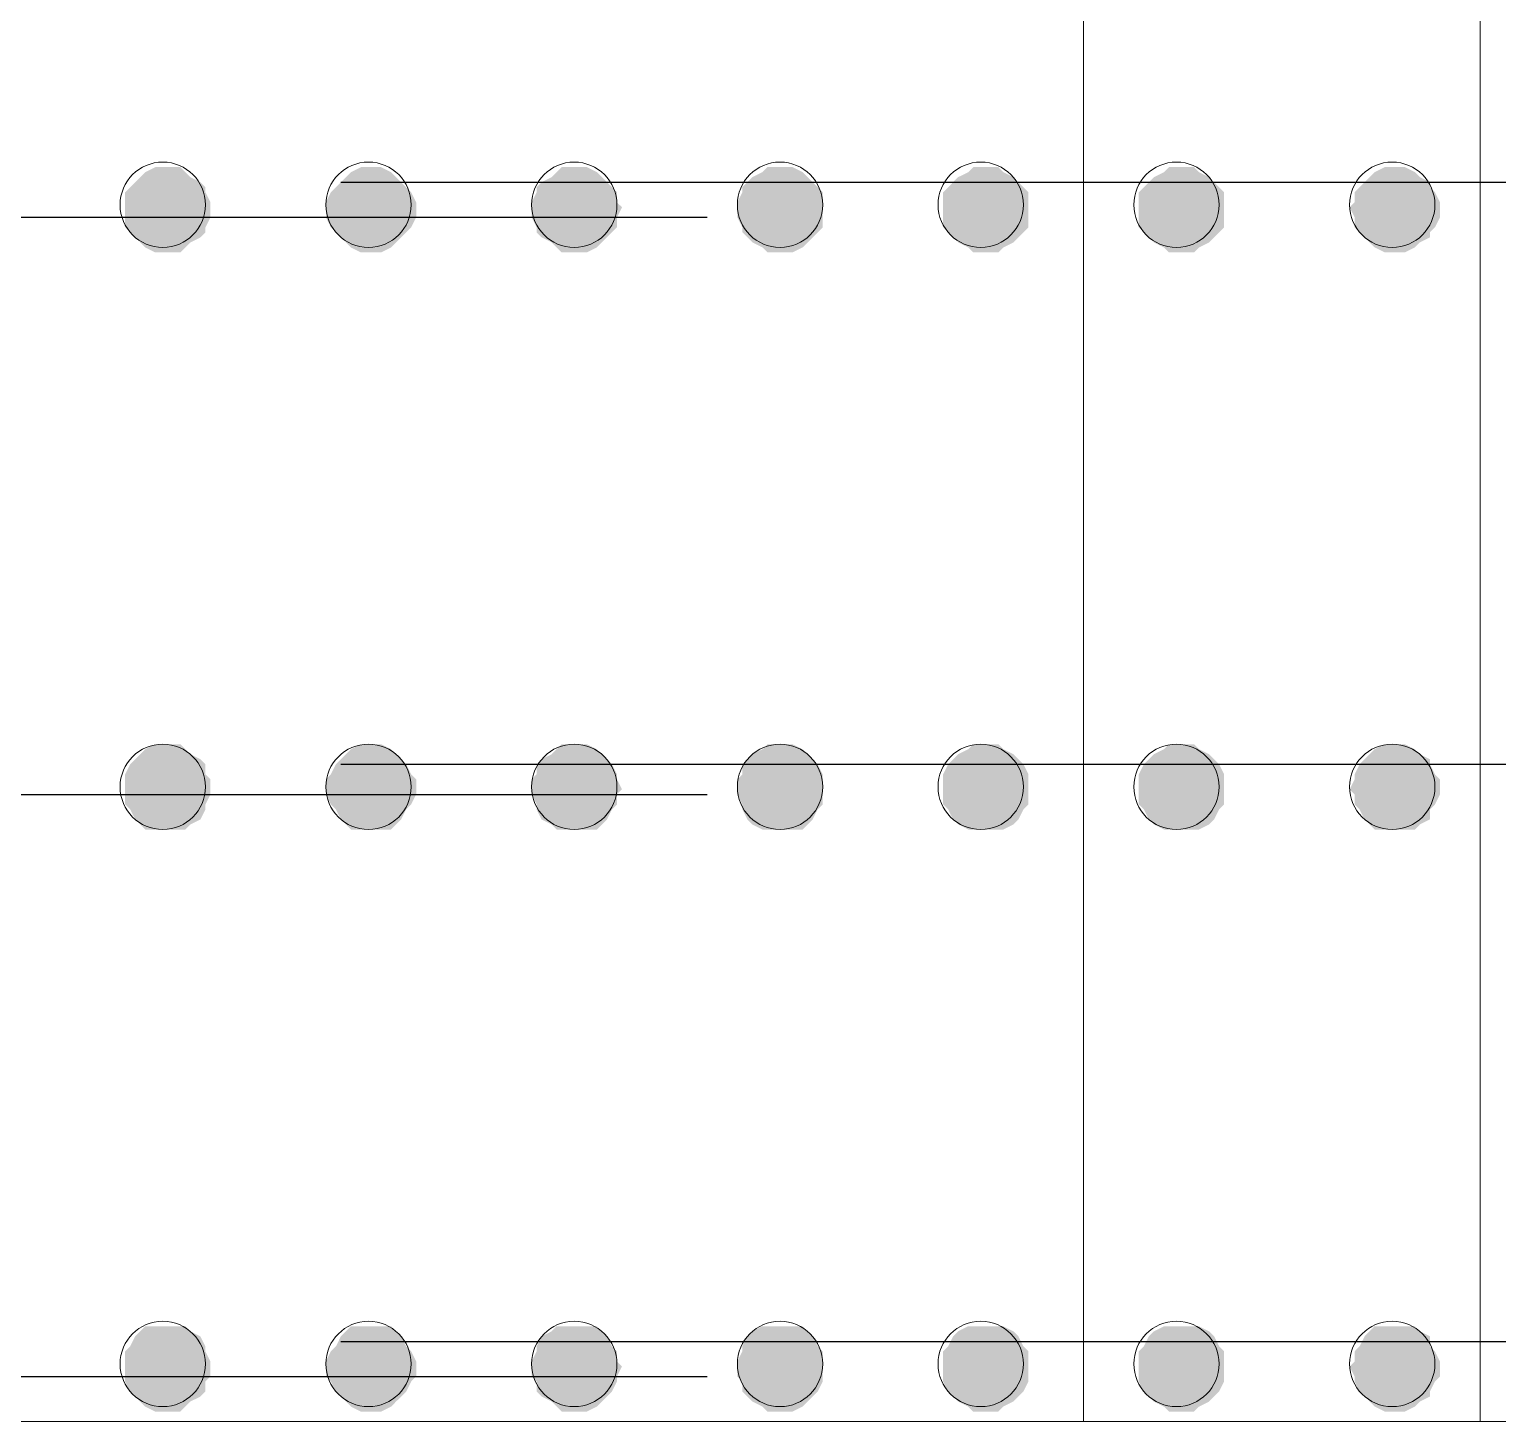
# Model space of a CAD drawing. Header units: inches. Extents: x 2 to 136, y 1 to 96.
# Drawn here: x 54.61 to 60.34, y 44.94 to 50.38 of the extents above; entities that cross this region are included whole.
import ezdxf

# ---------------------------------------------------------------- set-up
doc = ezdxf.new("R2010")
doc.units = ezdxf.units.IN
doc.header["$MEASUREMENT"] = 0
doc.layers.add('PDF_COLUMN', color=251, linetype='Continuous', true_color=0x636466)
doc.layers.add('PDF_Outer Line', color=165, linetype='Continuous', true_color=0x5258ac)
doc.layers.add('PDF_Girt', color=7, linetype='Continuous')

msp = doc.modelspace()

# ---------------------------------------------------------------- linework, layer by layer
at = {"layer": 'PDF_COLUMN', "lineweight": 0}
for centre in [(55.1288, 49.6914), (55.9317, 49.6914), (56.7346, 49.6914), (57.5375, 49.6914), (58.3208, 49.6914), (55.1288, 47.4198), (55.9317, 47.4198), (56.7346, 47.4198), (57.5375, 47.4198), (58.3208, 47.4198), (55.1288, 45.1677), (55.9317, 45.1677), (56.7346, 45.1677), (57.5375, 45.1677), (58.3208, 45.1677)]:
    msp.add_circle(centre, 0.1665, dxfattribs=at)
at = {"layer": 'PDF_COLUMN', "color": 7, "lineweight": 0}
for centre in [(59.0846, 49.6914), (59.9266, 49.6914), (59.0846, 47.4198), (59.9266, 47.4198), (59.0846, 45.1677), (59.9266, 45.1677)]:
    msp.add_circle(centre, 0.1665, dxfattribs=at)
at = {"layer": 'PDF_COLUMN', "transparency": 33554559}
for points in [[(55.0407, 49.7991), (55.2757, 49.7795), (55.0211, 49.7795)], [(55.0603, 49.8186), (55.2366, 49.7991), (55.0407, 49.7991)], [(55.2366, 49.7991), (55.0407, 49.7991), (55.2757, 49.7795)], [(55.0995, 49.8382), (55.217, 49.8186), (55.0603, 49.8186)], [(55.217, 49.8186), (55.0603, 49.8186), (55.2366, 49.7991)], [(55.1191, 49.8382), (55.1974, 49.8382), (55.0995, 49.8382)], [(55.1974, 49.8382), (55.0995, 49.8382), (55.217, 49.8186)], [(55.1582, 49.8382), (55.1191, 49.8382), (55.1974, 49.8382)], [(55.8436, 49.7991), (56.059, 49.7795), (55.824, 49.7795)], [(55.8632, 49.8186), (56.0394, 49.7991), (55.8436, 49.7991)], [(56.0394, 49.7991), (55.8436, 49.7991), (56.059, 49.7795)], [(55.9024, 49.8382), (56.0199, 49.8186), (55.8632, 49.8186)], [(56.0199, 49.8186), (55.8632, 49.8186), (56.0394, 49.7991)], [(55.9219, 49.8382), (55.9807, 49.8382), (55.9024, 49.8382)], [(55.9807, 49.8382), (55.9024, 49.8382), (56.0199, 49.8186)], [(55.9611, 49.8382), (55.9219, 49.8382), (55.9807, 49.8382)], [(56.6465, 49.7991), (56.8619, 49.7795), (56.6073, 49.7795)], [(56.6661, 49.8186), (56.8423, 49.7991), (56.6465, 49.7991)], [(56.8423, 49.7991), (56.6465, 49.7991), (56.8619, 49.7795)], [(56.6857, 49.8382), (56.8228, 49.8186), (56.6661, 49.8186)], [(56.8228, 49.8186), (56.6661, 49.8186), (56.8423, 49.7991)], [(56.7248, 49.8382), (56.7836, 49.8382), (56.6857, 49.8382)], [(56.7836, 49.8382), (56.6857, 49.8382), (56.8228, 49.8186)], [(56.764, 49.8382), (56.7248, 49.8382), (56.7836, 49.8382)], [(57.4298, 49.7991), (57.6648, 49.7795), (57.4102, 49.7795)], [(57.469, 49.8186), (57.6452, 49.7991), (57.4298, 49.7991)], [(57.6452, 49.7991), (57.4298, 49.7991), (57.6648, 49.7795)], [(57.4886, 49.8382), (57.6257, 49.8186), (57.469, 49.8186)], [(57.6257, 49.8186), (57.469, 49.8186), (57.6452, 49.7991)], [(57.5277, 49.8382), (57.5865, 49.8382), (57.4886, 49.8382)], [(57.5865, 49.8382), (57.4886, 49.8382), (57.6257, 49.8186)], [(57.5473, 49.8382), (57.5277, 49.8382), (57.5865, 49.8382)], [(58.2327, 49.7991), (58.4677, 49.7795), (58.2131, 49.7795)], [(58.2719, 49.8186), (58.4481, 49.7991), (58.2327, 49.7991)], [(58.4481, 49.7991), (58.2327, 49.7991), (58.4677, 49.7795)], [(58.2915, 49.8382), (58.409, 49.8186), (58.2719, 49.8186)], [(58.409, 49.8186), (58.2719, 49.8186), (58.4481, 49.7991)], [(58.3306, 49.8382), (58.3894, 49.8382), (58.2915, 49.8382)], [(58.3894, 49.8382), (58.2915, 49.8382), (58.409, 49.8186)], [(58.3502, 49.8382), (58.3306, 49.8382), (58.3894, 49.8382)], [(55.0016, 49.7599), (55.2953, 49.7403), (54.982, 49.7403)], [(55.2953, 49.7403), (54.982, 49.7403), (55.3149, 49.7011)], [(54.982, 49.7403), (55.3149, 49.7011), (54.982, 49.7011)], [(55.0211, 49.7795), (55.2953, 49.7599), (55.0016, 49.7599)], [(55.2953, 49.7599), (55.0016, 49.7599), (55.2953, 49.7403)], [(55.2757, 49.7795), (55.0211, 49.7795), (55.2953, 49.7599)], [(55.7849, 49.7403), (56.1178, 49.7011), (55.7653, 49.7011)], [(55.8045, 49.7599), (56.0982, 49.7403), (55.7849, 49.7403)], [(56.0982, 49.7403), (55.7849, 49.7403), (56.1178, 49.7011)], [(55.824, 49.7795), (56.0786, 49.7599), (55.8045, 49.7599)], [(56.0786, 49.7599), (55.8045, 49.7599), (56.0982, 49.7403)], [(56.059, 49.7795), (55.824, 49.7795), (56.0786, 49.7599)], [(56.5878, 49.7403), (56.9011, 49.7011), (56.5682, 49.7011)], [(56.6073, 49.7795), (56.8815, 49.7599), (56.5878, 49.7599)], [(56.8815, 49.7599), (56.5878, 49.7599), (56.9011, 49.7403)], [(56.5878, 49.7599), (56.9011, 49.7403), (56.5878, 49.7403)], [(56.9011, 49.7403), (56.5878, 49.7403), (56.9011, 49.7011)], [(56.8619, 49.7795), (56.6073, 49.7795), (56.8815, 49.7599)], [(57.3907, 49.7403), (57.704, 49.7011), (57.3711, 49.7011)], [(57.4102, 49.7795), (57.6844, 49.7599), (57.3907, 49.7599)], [(57.6844, 49.7599), (57.3907, 49.7599), (57.704, 49.7403)], [(57.3907, 49.7599), (57.704, 49.7403), (57.3907, 49.7403)], [(57.704, 49.7403), (57.3907, 49.7403), (57.704, 49.7011)], [(57.6648, 49.7795), (57.4102, 49.7795), (57.6844, 49.7599)], [(58.1936, 49.7599), (58.5069, 49.7403), (58.174, 49.7403)], [(58.5069, 49.7403), (58.174, 49.7403), (58.5069, 49.7011)], [(58.174, 49.7403), (58.5069, 49.7011), (58.174, 49.7011)], [(58.2131, 49.7795), (58.4873, 49.7599), (58.1936, 49.7599)], [(58.4873, 49.7599), (58.1936, 49.7599), (58.5069, 49.7403)], [(58.4677, 49.7795), (58.2131, 49.7795), (58.4873, 49.7599)], [(55.3149, 49.7011), (54.982, 49.7011), (55.3149, 49.6816)], [(54.982, 49.7011), (55.3149, 49.6816), (54.982, 49.6816)], [(55.3149, 49.6816), (54.982, 49.6816), (55.3149, 49.6424)], [(54.982, 49.6816), (55.3149, 49.6424), (54.982, 49.6424)], [(56.1178, 49.7011), (55.7653, 49.7011), (56.1178, 49.6816)], [(55.7653, 49.7011), (56.1178, 49.6816), (55.7653, 49.6816)], [(56.1178, 49.6816), (55.7653, 49.6816), (56.1178, 49.6424)], [(55.7653, 49.6816), (56.1178, 49.6424), (55.7653, 49.6424)], [(56.9011, 49.7011), (56.5682, 49.7011), (56.9207, 49.6816)], [(56.5682, 49.7011), (56.9207, 49.6816), (56.5682, 49.6816)], [(56.9207, 49.6816), (56.5682, 49.6816), (56.9011, 49.6424)], [(56.5682, 49.6816), (56.9011, 49.6424), (56.5682, 49.6424)], [(57.704, 49.7011), (57.3711, 49.7011), (57.704, 49.6816)], [(57.3711, 49.7011), (57.704, 49.6816), (57.3711, 49.6816)], [(57.704, 49.6816), (57.3711, 49.6816), (57.704, 49.6424)], [(57.3711, 49.6816), (57.704, 49.6424), (57.3711, 49.6424)], [(58.5069, 49.7011), (58.174, 49.7011), (58.5069, 49.6816)], [(58.174, 49.7011), (58.5069, 49.6816), (58.174, 49.6816)], [(58.5069, 49.6816), (58.174, 49.6816), (58.5069, 49.6424)], [(58.174, 49.6816), (58.5069, 49.6424), (58.174, 49.6424)], [(55.3149, 49.6424), (54.982, 49.6424), (55.2953, 49.6032)], [(54.982, 49.6424), (55.2953, 49.6032), (54.982, 49.6032)], [(56.1178, 49.6424), (55.7653, 49.6424), (56.0982, 49.6032)], [(55.7653, 49.6424), (56.0982, 49.6032), (55.7849, 49.6032)], [(56.9011, 49.6424), (56.5682, 49.6424), (56.9011, 49.6032)], [(56.5682, 49.6424), (56.9011, 49.6032), (56.5878, 49.6032)], [(57.704, 49.6424), (57.3711, 49.6424), (57.704, 49.6032)], [(57.3711, 49.6424), (57.704, 49.6032), (57.3907, 49.6032)], [(58.5069, 49.6424), (58.174, 49.6424), (58.5069, 49.6032)], [(58.174, 49.6424), (58.5069, 49.6032), (58.174, 49.6032)], [(55.2953, 49.6032), (54.982, 49.6032), (55.2953, 49.5836)], [(54.982, 49.6032), (55.2953, 49.5836), (55.0016, 49.5836)], [(55.2953, 49.5836), (55.0016, 49.5836), (55.2757, 49.5641)], [(55.0016, 49.5836), (55.2757, 49.5641), (55.0211, 49.5641)], [(55.2757, 49.5641), (55.0211, 49.5641), (55.2366, 49.5445)], [(55.0211, 49.5641), (55.2366, 49.5445), (55.0407, 49.5445)], [(56.0982, 49.6032), (55.7849, 49.6032), (56.0786, 49.5836)], [(55.7849, 49.6032), (56.0786, 49.5836), (55.8045, 49.5836)], [(56.0786, 49.5836), (55.8045, 49.5836), (56.059, 49.5641)], [(55.8045, 49.5836), (56.059, 49.5641), (55.824, 49.5641)], [(56.059, 49.5641), (55.824, 49.5641), (56.0394, 49.5445)], [(55.824, 49.5641), (56.0394, 49.5445), (55.8436, 49.5445)], [(56.9011, 49.6032), (56.5878, 49.6032), (56.8815, 49.5836)], [(56.5878, 49.6032), (56.8815, 49.5836), (56.5878, 49.5836)], [(56.8815, 49.5836), (56.5878, 49.5836), (56.8619, 49.5641)], [(56.5878, 49.5836), (56.8619, 49.5641), (56.6073, 49.5641)], [(56.8619, 49.5641), (56.6073, 49.5641), (56.8423, 49.5445)], [(56.6073, 49.5641), (56.8423, 49.5445), (56.6465, 49.5445)], [(57.704, 49.6032), (57.3907, 49.6032), (57.6844, 49.5836)], [(57.3907, 49.6032), (57.6844, 49.5836), (57.3907, 49.5836)], [(57.6844, 49.5836), (57.3907, 49.5836), (57.6648, 49.5641)], [(57.3907, 49.5836), (57.6648, 49.5641), (57.4102, 49.5641)], [(57.6648, 49.5641), (57.4102, 49.5641), (57.6452, 49.5445)], [(57.4102, 49.5641), (57.6452, 49.5445), (57.4298, 49.5445)], [(58.5069, 49.6032), (58.174, 49.6032), (58.4873, 49.5836)], [(58.174, 49.6032), (58.4873, 49.5836), (58.1936, 49.5836)], [(58.4873, 49.5836), (58.1936, 49.5836), (58.4677, 49.5641)], [(58.1936, 49.5836), (58.4677, 49.5641), (58.2131, 49.5641)], [(58.4677, 49.5641), (58.2131, 49.5641), (58.4481, 49.5445)], [(58.2131, 49.5641), (58.4481, 49.5445), (58.2327, 49.5445)], [(55.2366, 49.5445), (55.0407, 49.5445), (55.217, 49.5249)], [(55.0407, 49.5445), (55.217, 49.5249), (55.0603, 49.5249)], [(55.217, 49.5249), (55.0603, 49.5249), (55.1974, 49.5053)], [(55.0603, 49.5249), (55.1974, 49.5053), (55.0995, 49.5053)], [(55.1974, 49.5053), (55.0995, 49.5053), (55.1582, 49.5053)], [(55.0995, 49.5053), (55.1582, 49.5053), (55.1191, 49.5053)], [(56.0394, 49.5445), (55.8436, 49.5445), (56.0199, 49.5249)], [(55.8436, 49.5445), (56.0199, 49.5249), (55.8632, 49.5249)], [(56.0199, 49.5249), (55.8632, 49.5249), (55.9807, 49.5053)], [(55.8632, 49.5249), (55.9807, 49.5053), (55.9024, 49.5053)], [(55.9807, 49.5053), (55.9024, 49.5053), (55.9611, 49.5053)], [(55.9024, 49.5053), (55.9611, 49.5053), (55.9219, 49.5053)], [(56.8423, 49.5445), (56.6465, 49.5445), (56.8228, 49.5249)], [(56.6465, 49.5445), (56.8228, 49.5249), (56.6661, 49.5249)], [(56.8228, 49.5249), (56.6661, 49.5249), (56.7836, 49.5053)], [(56.6661, 49.5249), (56.7836, 49.5053), (56.6857, 49.5053)], [(56.7836, 49.5053), (56.6857, 49.5053), (56.764, 49.5053)], [(56.6857, 49.5053), (56.764, 49.5053), (56.7248, 49.5053)], [(57.6452, 49.5445), (57.4298, 49.5445), (57.6257, 49.5249)], [(57.4298, 49.5445), (57.6257, 49.5249), (57.469, 49.5249)], [(57.6257, 49.5249), (57.469, 49.5249), (57.5865, 49.5053)], [(57.469, 49.5249), (57.5865, 49.5053), (57.4886, 49.5053)], [(57.5865, 49.5053), (57.4886, 49.5053), (57.5473, 49.5053)], [(57.4886, 49.5053), (57.5473, 49.5053), (57.5277, 49.5053)], [(58.4481, 49.5445), (58.2327, 49.5445), (58.409, 49.5249)], [(58.2327, 49.5445), (58.409, 49.5249), (58.2719, 49.5249)], [(58.409, 49.5249), (58.2719, 49.5249), (58.3894, 49.5053)], [(58.2719, 49.5249), (58.3894, 49.5053), (58.2915, 49.5053)], [(58.3894, 49.5053), (58.2915, 49.5053), (58.3502, 49.5053)], [(58.2915, 49.5053), (58.3502, 49.5053), (58.3306, 49.5053)], [(55.0603, 47.5666), (55.2366, 47.547), (55.0407, 47.547)], [(55.0995, 47.5862), (55.217, 47.5666), (55.0603, 47.5666)], [(55.217, 47.5666), (55.0603, 47.5666), (55.2366, 47.547)], [(55.1191, 47.5862), (55.1974, 47.5862), (55.0995, 47.5862)], [(55.1974, 47.5862), (55.0995, 47.5862), (55.217, 47.5666)], [(55.1582, 47.5862), (55.1191, 47.5862), (55.1974, 47.5862)], [(55.8632, 47.5666), (56.0394, 47.547), (55.8436, 47.547)], [(55.9024, 47.5862), (56.0199, 47.5666), (55.8632, 47.5666)], [(56.0199, 47.5666), (55.8632, 47.5666), (56.0394, 47.547)], [(55.9219, 47.5862), (55.9807, 47.5862), (55.9024, 47.5862)], [(55.9807, 47.5862), (55.9024, 47.5862), (56.0199, 47.5666)], [(55.9611, 47.5862), (55.9219, 47.5862), (55.9807, 47.5862)], [(56.6661, 47.5666), (56.8423, 47.547), (56.6465, 47.547)], [(56.6857, 47.5862), (56.8228, 47.5666), (56.6661, 47.5666)], [(56.8228, 47.5666), (56.6661, 47.5666), (56.8423, 47.547)], [(56.7248, 47.5862), (56.7836, 47.5862), (56.6857, 47.5862)], [(56.7836, 47.5862), (56.6857, 47.5862), (56.8228, 47.5666)], [(56.764, 47.5862), (56.7248, 47.5862), (56.7836, 47.5862)], [(57.469, 47.5666), (57.6452, 47.547), (57.4298, 47.547)], [(57.4886, 47.5862), (57.6257, 47.5666), (57.469, 47.5666)], [(57.6257, 47.5666), (57.469, 47.5666), (57.6452, 47.547)], [(57.5277, 47.5862), (57.5865, 47.5862), (57.4886, 47.5862)], [(57.5865, 47.5862), (57.4886, 47.5862), (57.6257, 47.5666)], [(57.5473, 47.5862), (57.5277, 47.5862), (57.5865, 47.5862)], [(58.2719, 47.5666), (58.4481, 47.547), (58.2327, 47.547)], [(58.2915, 47.5862), (58.409, 47.5666), (58.2719, 47.5666)], [(58.409, 47.5666), (58.2719, 47.5666), (58.4481, 47.547)], [(58.3306, 47.5862), (58.3894, 47.5862), (58.2915, 47.5862)], [(58.3894, 47.5862), (58.2915, 47.5862), (58.409, 47.5666)], [(58.3502, 47.5862), (58.3306, 47.5862), (58.3894, 47.5862)], [(55.0016, 47.5079), (55.2953, 47.4687), (54.982, 47.4687)], [(55.0211, 47.5275), (55.2953, 47.5079), (55.0016, 47.5079)], [(55.2953, 47.5079), (55.0016, 47.5079), (55.2953, 47.4687)], [(55.0407, 47.547), (55.2757, 47.5275), (55.0211, 47.5275)], [(55.2757, 47.5275), (55.0211, 47.5275), (55.2953, 47.5079)], [(55.2366, 47.547), (55.0407, 47.547), (55.2757, 47.5275)], [(55.8045, 47.5079), (56.0982, 47.4687), (55.7849, 47.4687)], [(55.824, 47.5275), (56.0786, 47.5079), (55.8045, 47.5079)], [(56.0786, 47.5079), (55.8045, 47.5079), (56.0982, 47.4687)], [(55.8436, 47.547), (56.059, 47.5275), (55.824, 47.5275)], [(56.059, 47.5275), (55.824, 47.5275), (56.0786, 47.5079)], [(56.0394, 47.547), (55.8436, 47.547), (56.059, 47.5275)], [(56.6073, 47.5275), (56.8815, 47.5079), (56.5878, 47.5079)], [(56.8815, 47.5079), (56.5878, 47.5079), (56.9011, 47.4687)], [(56.5878, 47.5079), (56.9011, 47.4687), (56.5878, 47.4687)], [(56.6465, 47.547), (56.8619, 47.5275), (56.6073, 47.5275)], [(56.8619, 47.5275), (56.6073, 47.5275), (56.8815, 47.5079)], [(56.8423, 47.547), (56.6465, 47.547), (56.8619, 47.5275)], [(57.4102, 47.5275), (57.6844, 47.5079), (57.3907, 47.5079)], [(57.6844, 47.5079), (57.3907, 47.5079), (57.704, 47.4687)], [(57.3907, 47.5079), (57.704, 47.4687), (57.3907, 47.4687)], [(57.4298, 47.547), (57.6648, 47.5275), (57.4102, 47.5275)], [(57.6648, 47.5275), (57.4102, 47.5275), (57.6844, 47.5079)], [(57.6452, 47.547), (57.4298, 47.547), (57.6648, 47.5275)], [(58.1936, 47.5079), (58.5069, 47.4687), (58.174, 47.4687)], [(58.2131, 47.5275), (58.4873, 47.5079), (58.1936, 47.5079)], [(58.4873, 47.5079), (58.1936, 47.5079), (58.5069, 47.4687)], [(58.2327, 47.547), (58.4677, 47.5275), (58.2131, 47.5275)], [(58.4677, 47.5275), (58.2131, 47.5275), (58.4873, 47.5079)], [(58.4481, 47.547), (58.2327, 47.547), (58.4677, 47.5275)], [(55.2953, 47.4687), (54.982, 47.4687), (55.3149, 47.4491)], [(54.982, 47.4687), (55.3149, 47.4491), (54.982, 47.4491)], [(55.3149, 47.4491), (54.982, 47.4491), (55.3149, 47.41)], [(54.982, 47.4491), (55.3149, 47.41), (54.982, 47.41)], [(55.7849, 47.4687), (56.1178, 47.4491), (55.7653, 47.4491)], [(56.1178, 47.4491), (55.7653, 47.4491), (56.1178, 47.41)], [(55.7653, 47.4491), (56.1178, 47.41), (55.7653, 47.41)], [(56.0982, 47.4687), (55.7849, 47.4687), (56.1178, 47.4491)], [(56.5878, 47.4687), (56.9011, 47.4491), (56.5682, 47.4491)], [(56.9011, 47.4491), (56.5682, 47.4491), (56.9207, 47.41)], [(56.5682, 47.4491), (56.9207, 47.41), (56.5682, 47.41)], [(56.9011, 47.4687), (56.5878, 47.4687), (56.9011, 47.4491)], [(57.3907, 47.4687), (57.704, 47.4491), (57.3711, 47.4491)], [(57.704, 47.4491), (57.3711, 47.4491), (57.704, 47.41)], [(57.3711, 47.4491), (57.704, 47.41), (57.3711, 47.41)], [(57.704, 47.4687), (57.3907, 47.4687), (57.704, 47.4491)], [(58.5069, 47.4687), (58.174, 47.4687), (58.5069, 47.4491)], [(58.174, 47.4687), (58.5069, 47.4491), (58.174, 47.4491)], [(58.5069, 47.4491), (58.174, 47.4491), (58.5069, 47.41)], [(58.174, 47.4491), (58.5069, 47.41), (58.174, 47.41)], [(55.3149, 47.41), (54.982, 47.41), (55.3149, 47.3904)], [(54.982, 47.41), (55.3149, 47.3904), (54.982, 47.3904)], [(55.3149, 47.3904), (54.982, 47.3904), (55.2953, 47.3512)], [(54.982, 47.3904), (55.2953, 47.3512), (54.982, 47.3512)], [(56.1178, 47.41), (55.7653, 47.41), (56.1178, 47.3904)], [(55.7653, 47.41), (56.1178, 47.3904), (55.7653, 47.3904)], [(56.1178, 47.3904), (55.7653, 47.3904), (56.0982, 47.3512)], [(55.7653, 47.3904), (56.0982, 47.3512), (55.7849, 47.3512)], [(56.9207, 47.41), (56.5682, 47.41), (56.9011, 47.3904)], [(56.5682, 47.41), (56.9011, 47.3904), (56.5682, 47.3904)], [(56.9011, 47.3904), (56.5682, 47.3904), (56.9011, 47.3512)], [(56.5682, 47.3904), (56.9011, 47.3512), (56.5878, 47.3512)], [(57.704, 47.41), (57.3711, 47.41), (57.704, 47.3904)], [(57.3711, 47.41), (57.704, 47.3904), (57.3711, 47.3904)], [(57.704, 47.3904), (57.3711, 47.3904), (57.704, 47.3512)], [(57.3711, 47.3904), (57.704, 47.3512), (57.3907, 47.3512)], [(58.5069, 47.41), (58.174, 47.41), (58.5069, 47.3904)], [(58.174, 47.41), (58.5069, 47.3904), (58.174, 47.3904)], [(58.5069, 47.3904), (58.174, 47.3904), (58.5069, 47.3512)], [(58.174, 47.3904), (58.5069, 47.3512), (58.174, 47.3512)], [(55.2953, 47.3512), (54.982, 47.3512), (55.2953, 47.3316)], [(54.982, 47.3512), (55.2953, 47.3316), (55.0016, 47.3316)], [(55.2953, 47.3316), (55.0016, 47.3316), (55.2757, 47.2925)], [(55.0016, 47.3316), (55.2757, 47.2925), (55.0211, 47.2925)], [(56.0982, 47.3512), (55.7849, 47.3512), (56.0786, 47.3316)], [(55.7849, 47.3512), (56.0786, 47.3316), (55.8045, 47.3316)], [(56.0786, 47.3316), (55.8045, 47.3316), (56.059, 47.2925)], [(55.8045, 47.3316), (56.059, 47.2925), (55.824, 47.2925)], [(56.9011, 47.3512), (56.5878, 47.3512), (56.8815, 47.3316)], [(56.5878, 47.3512), (56.8815, 47.3316), (56.5878, 47.3316)], [(56.8815, 47.3316), (56.5878, 47.3316), (56.8619, 47.2925)], [(56.5878, 47.3316), (56.8619, 47.2925), (56.6073, 47.2925)], [(57.704, 47.3512), (57.3907, 47.3512), (57.6844, 47.3316)], [(57.3907, 47.3512), (57.6844, 47.3316), (57.3907, 47.3316)], [(57.6844, 47.3316), (57.3907, 47.3316), (57.6648, 47.2925)], [(57.3907, 47.3316), (57.6648, 47.2925), (57.4102, 47.2925)], [(58.5069, 47.3512), (58.174, 47.3512), (58.4873, 47.3316)], [(58.174, 47.3512), (58.4873, 47.3316), (58.1936, 47.3316)], [(58.4873, 47.3316), (58.1936, 47.3316), (58.4677, 47.2925)], [(58.1936, 47.3316), (58.4677, 47.2925), (58.2131, 47.2925)], [(55.2757, 47.2925), (55.0211, 47.2925), (55.2366, 47.2729)], [(55.0211, 47.2925), (55.2366, 47.2729), (55.0407, 47.2729)], [(55.2366, 47.2729), (55.0407, 47.2729), (55.217, 47.2533)], [(55.0407, 47.2729), (55.217, 47.2533), (55.0603, 47.2533)], [(56.059, 47.2925), (55.824, 47.2925), (56.0394, 47.2729)], [(55.824, 47.2925), (56.0394, 47.2729), (55.8436, 47.2729)], [(56.0394, 47.2729), (55.8436, 47.2729), (56.0199, 47.2533)], [(55.8436, 47.2729), (56.0199, 47.2533), (55.8632, 47.2533)], [(56.8619, 47.2925), (56.6073, 47.2925), (56.8423, 47.2729)], [(56.6073, 47.2925), (56.8423, 47.2729), (56.6465, 47.2729)], [(56.8423, 47.2729), (56.6465, 47.2729), (56.8228, 47.2533)], [(56.6465, 47.2729), (56.8228, 47.2533), (56.6661, 47.2533)], [(57.6648, 47.2925), (57.4102, 47.2925), (57.6452, 47.2729)], [(57.4102, 47.2925), (57.6452, 47.2729), (57.4298, 47.2729)], [(57.6452, 47.2729), (57.4298, 47.2729), (57.6257, 47.2533)], [(57.4298, 47.2729), (57.6257, 47.2533), (57.469, 47.2533)], [(58.4677, 47.2925), (58.2131, 47.2925), (58.4481, 47.2729)], [(58.2131, 47.2925), (58.4481, 47.2729), (58.2327, 47.2729)], [(58.4481, 47.2729), (58.2327, 47.2729), (58.409, 47.2533)], [(58.2327, 47.2729), (58.409, 47.2533), (58.2719, 47.2533)], [(55.217, 47.2533), (55.0603, 47.2533), (55.1974, 47.2533)], [(55.0603, 47.2533), (55.1974, 47.2533), (55.0995, 47.2533)], [(55.1974, 47.2533), (55.0995, 47.2533), (55.1582, 47.2533)], [(55.0995, 47.2533), (55.1582, 47.2533), (55.1191, 47.2533)], [(56.0199, 47.2533), (55.8632, 47.2533), (55.9807, 47.2533)], [(55.8632, 47.2533), (55.9807, 47.2533), (55.9024, 47.2533)], [(55.9807, 47.2533), (55.9024, 47.2533), (55.9611, 47.2533)], [(55.9024, 47.2533), (55.9611, 47.2533), (55.9219, 47.2533)], [(56.8228, 47.2533), (56.6661, 47.2533), (56.7836, 47.2533)], [(56.6661, 47.2533), (56.7836, 47.2533), (56.6857, 47.2533)], [(56.7836, 47.2533), (56.6857, 47.2533), (56.764, 47.2533)], [(56.6857, 47.2533), (56.764, 47.2533), (56.7248, 47.2533)], [(57.6257, 47.2533), (57.469, 47.2533), (57.5865, 47.2533)], [(57.469, 47.2533), (57.5865, 47.2533), (57.4886, 47.2533)], [(57.5865, 47.2533), (57.4886, 47.2533), (57.5473, 47.2533)], [(57.4886, 47.2533), (57.5473, 47.2533), (57.5277, 47.2533)], [(58.409, 47.2533), (58.2719, 47.2533), (58.3894, 47.2533)], [(58.2719, 47.2533), (58.3894, 47.2533), (58.2915, 47.2533)], [(58.3894, 47.2533), (58.2915, 47.2533), (58.3502, 47.2533)], [(58.2915, 47.2533), (58.3502, 47.2533), (58.3306, 47.2533)], [(55.0211, 45.2754), (55.2953, 45.2363), (55.0016, 45.2363)], [(55.0407, 45.295), (55.2757, 45.2754), (55.0211, 45.2754)], [(55.2757, 45.2754), (55.0211, 45.2754), (55.2953, 45.2363)], [(55.0603, 45.3146), (55.2366, 45.295), (55.0407, 45.295)], [(55.2366, 45.295), (55.0407, 45.295), (55.2757, 45.2754)], [(55.0995, 45.3146), (55.217, 45.3146), (55.0603, 45.3146)], [(55.217, 45.3146), (55.0603, 45.3146), (55.2366, 45.295)], [(55.1191, 45.3146), (55.1974, 45.3146), (55.0995, 45.3146)], [(55.1974, 45.3146), (55.0995, 45.3146), (55.217, 45.3146)], [(55.1582, 45.3146), (55.1191, 45.3146), (55.1974, 45.3146)], [(55.824, 45.2754), (56.0786, 45.2363), (55.8045, 45.2363)], [(55.8436, 45.295), (56.059, 45.2754), (55.824, 45.2754)], [(56.059, 45.2754), (55.824, 45.2754), (56.0786, 45.2363)], [(55.8632, 45.3146), (56.0394, 45.295), (55.8436, 45.295)], [(56.0394, 45.295), (55.8436, 45.295), (56.059, 45.2754)], [(55.9024, 45.3146), (56.0199, 45.3146), (55.8632, 45.3146)], [(56.0199, 45.3146), (55.8632, 45.3146), (56.0394, 45.295)], [(55.9219, 45.3146), (55.9807, 45.3146), (55.9024, 45.3146)], [(55.9807, 45.3146), (55.9024, 45.3146), (56.0199, 45.3146)], [(55.9611, 45.3146), (55.9219, 45.3146), (55.9807, 45.3146)], [(56.6073, 45.2754), (56.8815, 45.2363), (56.5878, 45.2363)], [(56.6465, 45.295), (56.8619, 45.2754), (56.6073, 45.2754)], [(56.8619, 45.2754), (56.6073, 45.2754), (56.8815, 45.2363)], [(56.6661, 45.3146), (56.8423, 45.295), (56.6465, 45.295)], [(56.8423, 45.295), (56.6465, 45.295), (56.8619, 45.2754)], [(56.6857, 45.3146), (56.8228, 45.3146), (56.6661, 45.3146)], [(56.8228, 45.3146), (56.6661, 45.3146), (56.8423, 45.295)], [(56.7248, 45.3146), (56.7836, 45.3146), (56.6857, 45.3146)], [(56.7836, 45.3146), (56.6857, 45.3146), (56.8228, 45.3146)], [(56.764, 45.3146), (56.7248, 45.3146), (56.7836, 45.3146)], [(57.4102, 45.2754), (57.6844, 45.2363), (57.3907, 45.2363)], [(57.4298, 45.295), (57.6648, 45.2754), (57.4102, 45.2754)], [(57.6648, 45.2754), (57.4102, 45.2754), (57.6844, 45.2363)], [(57.469, 45.3146), (57.6452, 45.295), (57.4298, 45.295)], [(57.6452, 45.295), (57.4298, 45.295), (57.6648, 45.2754)], [(57.4886, 45.3146), (57.6257, 45.3146), (57.469, 45.3146)], [(57.6257, 45.3146), (57.469, 45.3146), (57.6452, 45.295)], [(57.5277, 45.3146), (57.5865, 45.3146), (57.4886, 45.3146)], [(57.5865, 45.3146), (57.4886, 45.3146), (57.6257, 45.3146)], [(57.5473, 45.3146), (57.5277, 45.3146), (57.5865, 45.3146)], [(58.2131, 45.2754), (58.4873, 45.2363), (58.1936, 45.2363)], [(58.2327, 45.295), (58.4677, 45.2754), (58.2131, 45.2754)], [(58.4677, 45.2754), (58.2131, 45.2754), (58.4873, 45.2363)], [(58.2719, 45.3146), (58.4481, 45.295), (58.2327, 45.295)], [(58.4481, 45.295), (58.2327, 45.295), (58.4677, 45.2754)], [(58.2915, 45.3146), (58.409, 45.3146), (58.2719, 45.3146)], [(58.409, 45.3146), (58.2719, 45.3146), (58.4481, 45.295)], [(58.3306, 45.3146), (58.3894, 45.3146), (58.2915, 45.3146)], [(58.3894, 45.3146), (58.2915, 45.3146), (58.409, 45.3146)], [(58.3502, 45.3146), (58.3306, 45.3146), (58.3894, 45.3146)], [(55.0016, 45.2363), (55.2953, 45.2167), (54.982, 45.2167)], [(55.2953, 45.2167), (54.982, 45.2167), (55.3149, 45.1775)], [(54.982, 45.2167), (55.3149, 45.1775), (54.982, 45.1775)], [(55.2953, 45.2363), (55.0016, 45.2363), (55.2953, 45.2167)], [(55.7849, 45.2167), (56.1178, 45.1775), (55.7653, 45.1775)], [(55.8045, 45.2363), (56.0982, 45.2167), (55.7849, 45.2167)], [(56.0982, 45.2167), (55.7849, 45.2167), (56.1178, 45.1775)], [(56.0786, 45.2363), (55.8045, 45.2363), (56.0982, 45.2167)], [(56.5878, 45.2167), (56.9011, 45.1775), (56.5682, 45.1775)], [(56.8815, 45.2363), (56.5878, 45.2363), (56.9011, 45.2167)], [(56.5878, 45.2363), (56.9011, 45.2167), (56.5878, 45.2167)], [(56.9011, 45.2167), (56.5878, 45.2167), (56.9011, 45.1775)], [(57.3907, 45.2167), (57.704, 45.1775), (57.3711, 45.1775)], [(57.6844, 45.2363), (57.3907, 45.2363), (57.704, 45.2167)], [(57.3907, 45.2363), (57.704, 45.2167), (57.3907, 45.2167)], [(57.704, 45.2167), (57.3907, 45.2167), (57.704, 45.1775)], [(58.1936, 45.2363), (58.5069, 45.2167), (58.174, 45.2167)], [(58.5069, 45.2167), (58.174, 45.2167), (58.5069, 45.1775)], [(58.174, 45.2167), (58.5069, 45.1775), (58.174, 45.1775)], [(58.4873, 45.2363), (58.1936, 45.2363), (58.5069, 45.2167)], [(55.3149, 45.1775), (54.982, 45.1775), (55.3149, 45.1579)], [(54.982, 45.1775), (55.3149, 45.1579), (54.982, 45.1579)], [(55.3149, 45.1579), (54.982, 45.1579), (55.3149, 45.1188)], [(54.982, 45.1579), (55.3149, 45.1188), (54.982, 45.1188)], [(56.1178, 45.1775), (55.7653, 45.1775), (56.1178, 45.1579)], [(55.7653, 45.1775), (56.1178, 45.1579), (55.7653, 45.1579)], [(56.1178, 45.1579), (55.7653, 45.1579), (56.1178, 45.1188)], [(55.7653, 45.1579), (56.1178, 45.1188), (55.7653, 45.1188)], [(56.9011, 45.1775), (56.5682, 45.1775), (56.9207, 45.1579)], [(56.5682, 45.1775), (56.9207, 45.1579), (56.5682, 45.1579)], [(56.9207, 45.1579), (56.5682, 45.1579), (56.9011, 45.1188)], [(56.5682, 45.1579), (56.9011, 45.1188), (56.5682, 45.1188)], [(57.704, 45.1775), (57.3711, 45.1775), (57.704, 45.1579)], [(57.3711, 45.1775), (57.704, 45.1579), (57.3711, 45.1579)], [(57.704, 45.1579), (57.3711, 45.1579), (57.704, 45.1188)], [(57.3711, 45.1579), (57.704, 45.1188), (57.3711, 45.1188)], [(58.5069, 45.1775), (58.174, 45.1775), (58.5069, 45.1579)], [(58.174, 45.1775), (58.5069, 45.1579), (58.174, 45.1579)], [(58.5069, 45.1579), (58.174, 45.1579), (58.5069, 45.1188)], [(58.174, 45.1579), (58.5069, 45.1188), (58.174, 45.1188)], [(55.3149, 45.1188), (54.982, 45.1188), (55.2953, 45.0992)], [(54.982, 45.1188), (55.2953, 45.0992), (54.982, 45.0992)], [(55.2953, 45.0992), (54.982, 45.0992), (55.2953, 45.06)], [(54.982, 45.0992), (55.2953, 45.06), (55.0016, 45.06)], [(56.1178, 45.1188), (55.7653, 45.1188), (56.0982, 45.0992)], [(55.7653, 45.1188), (56.0982, 45.0992), (55.7849, 45.0992)], [(56.0982, 45.0992), (55.7849, 45.0992), (56.0786, 45.06)], [(55.7849, 45.0992), (56.0786, 45.06), (55.8045, 45.06)], [(56.9011, 45.1188), (56.5682, 45.1188), (56.9011, 45.0992)], [(56.5682, 45.1188), (56.9011, 45.0992), (56.5878, 45.0992)], [(56.9011, 45.0992), (56.5878, 45.0992), (56.8815, 45.06)], [(56.5878, 45.0992), (56.8815, 45.06), (56.5878, 45.06)], [(57.704, 45.1188), (57.3711, 45.1188), (57.704, 45.0992)], [(57.3711, 45.1188), (57.704, 45.0992), (57.3907, 45.0992)], [(57.704, 45.0992), (57.3907, 45.0992), (57.6844, 45.06)], [(57.3907, 45.0992), (57.6844, 45.06), (57.3907, 45.06)], [(58.5069, 45.1188), (58.174, 45.1188), (58.5069, 45.0992)], [(58.174, 45.1188), (58.5069, 45.0992), (58.174, 45.0992)], [(58.5069, 45.0992), (58.174, 45.0992), (58.4873, 45.06)], [(58.174, 45.0992), (58.4873, 45.06), (58.1936, 45.06)], [(55.2953, 45.06), (55.0016, 45.06), (55.2757, 45.0404)], [(55.0016, 45.06), (55.2757, 45.0404), (55.0211, 45.0404)], [(55.2757, 45.0404), (55.0211, 45.0404), (55.2366, 45.0209)], [(55.0211, 45.0404), (55.2366, 45.0209), (55.0407, 45.0209)], [(56.0786, 45.06), (55.8045, 45.06), (56.059, 45.0404)], [(55.8045, 45.06), (56.059, 45.0404), (55.824, 45.0404)], [(56.059, 45.0404), (55.824, 45.0404), (56.0394, 45.0209)], [(55.824, 45.0404), (56.0394, 45.0209), (55.8436, 45.0209)], [(56.8815, 45.06), (56.5878, 45.06), (56.8619, 45.0404)], [(56.5878, 45.06), (56.8619, 45.0404), (56.6073, 45.0404)], [(56.8619, 45.0404), (56.6073, 45.0404), (56.8423, 45.0209)], [(56.6073, 45.0404), (56.8423, 45.0209), (56.6465, 45.0209)], [(57.6844, 45.06), (57.3907, 45.06), (57.6648, 45.0404)], [(57.3907, 45.06), (57.6648, 45.0404), (57.4102, 45.0404)], [(57.6648, 45.0404), (57.4102, 45.0404), (57.6452, 45.0209)], [(57.4102, 45.0404), (57.6452, 45.0209), (57.4298, 45.0209)], [(58.4873, 45.06), (58.1936, 45.06), (58.4677, 45.0404)], [(58.1936, 45.06), (58.4677, 45.0404), (58.2131, 45.0404)], [(58.4677, 45.0404), (58.2131, 45.0404), (58.4481, 45.0209)], [(58.2131, 45.0404), (58.4481, 45.0209), (58.2327, 45.0209)], [(55.2366, 45.0209), (55.0407, 45.0209), (55.217, 45.0013)], [(55.0407, 45.0209), (55.217, 45.0013), (55.0603, 45.0013)], [(55.217, 45.0013), (55.0603, 45.0013), (55.1974, 44.9817)], [(55.0603, 45.0013), (55.1974, 44.9817), (55.0995, 44.9817)], [(55.1974, 44.9817), (55.0995, 44.9817), (55.1582, 44.9817)], [(55.0995, 44.9817), (55.1582, 44.9817), (55.1191, 44.9817)], [(56.0394, 45.0209), (55.8436, 45.0209), (56.0199, 45.0013)], [(55.8436, 45.0209), (56.0199, 45.0013), (55.8632, 45.0013)], [(56.0199, 45.0013), (55.8632, 45.0013), (55.9807, 44.9817)], [(55.8632, 45.0013), (55.9807, 44.9817), (55.9024, 44.9817)], [(55.9807, 44.9817), (55.9024, 44.9817), (55.9611, 44.9817)], [(55.9024, 44.9817), (55.9611, 44.9817), (55.9219, 44.9817)], [(56.8423, 45.0209), (56.6465, 45.0209), (56.8228, 45.0013)], [(56.6465, 45.0209), (56.8228, 45.0013), (56.6661, 45.0013)], [(56.8228, 45.0013), (56.6661, 45.0013), (56.7836, 44.9817)], [(56.6661, 45.0013), (56.7836, 44.9817), (56.6857, 44.9817)], [(56.7836, 44.9817), (56.6857, 44.9817), (56.764, 44.9817)], [(56.6857, 44.9817), (56.764, 44.9817), (56.7248, 44.9817)], [(57.6452, 45.0209), (57.4298, 45.0209), (57.6257, 45.0013)], [(57.4298, 45.0209), (57.6257, 45.0013), (57.469, 45.0013)], [(57.6257, 45.0013), (57.469, 45.0013), (57.5865, 44.9817)], [(57.469, 45.0013), (57.5865, 44.9817), (57.4886, 44.9817)], [(57.5865, 44.9817), (57.4886, 44.9817), (57.5473, 44.9817)], [(57.4886, 44.9817), (57.5473, 44.9817), (57.5277, 44.9817)], [(58.4481, 45.0209), (58.2327, 45.0209), (58.409, 45.0013)], [(58.2327, 45.0209), (58.409, 45.0013), (58.2719, 45.0013)], [(58.409, 45.0013), (58.2719, 45.0013), (58.3894, 44.9817)], [(58.2719, 45.0013), (58.3894, 44.9817), (58.2915, 44.9817)], [(58.3894, 44.9817), (58.2915, 44.9817), (58.3502, 44.9817)], [(58.2915, 44.9817), (58.3502, 44.9817), (58.3306, 44.9817)]]:
    msp.add_solid(points, dxfattribs=at)
at = {"layer": 'PDF_COLUMN', "color": 7, "transparency": 33554559}
for points in [[(58.9964, 49.7991), (59.2314, 49.7795), (58.9769, 49.7795)], [(59.0356, 49.8186), (59.2119, 49.7991), (58.9964, 49.7991)], [(59.2119, 49.7991), (58.9964, 49.7991), (59.2314, 49.7795)], [(59.0552, 49.8382), (59.1727, 49.8186), (59.0356, 49.8186)], [(59.1727, 49.8186), (59.0356, 49.8186), (59.2119, 49.7991)], [(59.0944, 49.8382), (59.1531, 49.8382), (59.0552, 49.8382)], [(59.1531, 49.8382), (59.0552, 49.8382), (59.1727, 49.8186)], [(59.1139, 49.8382), (59.0944, 49.8382), (59.1531, 49.8382)], [(59.8385, 49.7991), (60.0735, 49.7795), (59.8189, 49.7795)], [(59.8581, 49.8186), (60.0343, 49.7991), (59.8385, 49.7991)], [(60.0343, 49.7991), (59.8385, 49.7991), (60.0735, 49.7795)], [(59.8973, 49.8382), (60.0148, 49.8186), (59.8581, 49.8186)], [(60.0148, 49.8186), (59.8581, 49.8186), (60.0343, 49.7991)], [(59.9168, 49.8382), (59.9756, 49.8382), (59.8973, 49.8382)], [(59.9756, 49.8382), (59.8973, 49.8382), (60.0148, 49.8186)], [(59.956, 49.8382), (59.9168, 49.8382), (59.9756, 49.8382)], [(58.9573, 49.7599), (59.2706, 49.7403), (58.9377, 49.7403)], [(59.2706, 49.7403), (58.9377, 49.7403), (59.2706, 49.7011)], [(58.9377, 49.7403), (59.2706, 49.7011), (58.9377, 49.7011)], [(58.9769, 49.7795), (59.251, 49.7599), (58.9573, 49.7599)], [(59.251, 49.7599), (58.9573, 49.7599), (59.2706, 49.7403)], [(59.2314, 49.7795), (58.9769, 49.7795), (59.251, 49.7599)], [(59.7993, 49.7599), (60.0931, 49.7403), (59.7798, 49.7403)], [(60.0931, 49.7403), (59.7798, 49.7403), (60.1127, 49.7011)], [(59.7798, 49.7403), (60.1127, 49.7011), (59.7798, 49.7011)], [(59.8189, 49.7795), (60.0735, 49.7599), (59.7993, 49.7599)], [(60.0735, 49.7599), (59.7993, 49.7599), (60.0931, 49.7403)], [(60.0735, 49.7795), (59.8189, 49.7795), (60.0735, 49.7599)], [(59.2706, 49.7011), (58.9377, 49.7011), (59.2706, 49.6816)], [(58.9377, 49.7011), (59.2706, 49.6816), (58.9377, 49.6816)], [(59.2706, 49.6816), (58.9377, 49.6816), (59.2706, 49.6424)], [(58.9377, 49.6816), (59.2706, 49.6424), (58.9377, 49.6424)], [(59.7798, 49.7011), (60.1127, 49.6816), (59.7602, 49.6816)], [(60.1127, 49.6816), (59.7602, 49.6816), (60.1127, 49.6424)], [(59.7602, 49.6816), (60.1127, 49.6424), (59.7798, 49.6424)], [(60.1127, 49.7011), (59.7798, 49.7011), (60.1127, 49.6816)], [(59.2706, 49.6424), (58.9377, 49.6424), (59.2706, 49.6032)], [(58.9377, 49.6424), (59.2706, 49.6032), (58.9377, 49.6032)], [(60.1127, 49.6424), (59.7798, 49.6424), (60.0931, 49.6032)], [(59.7798, 49.6424), (60.0931, 49.6032), (59.7798, 49.6032)], [(59.2706, 49.6032), (58.9377, 49.6032), (59.251, 49.5836)], [(58.9377, 49.6032), (59.251, 49.5836), (58.9573, 49.5836)], [(59.251, 49.5836), (58.9573, 49.5836), (59.2314, 49.5641)], [(58.9573, 49.5836), (59.2314, 49.5641), (58.9769, 49.5641)], [(59.2314, 49.5641), (58.9769, 49.5641), (59.2119, 49.5445)], [(58.9769, 49.5641), (59.2119, 49.5445), (58.9964, 49.5445)], [(60.0931, 49.6032), (59.7798, 49.6032), (60.0735, 49.5836)], [(59.7798, 49.6032), (60.0735, 49.5836), (59.7993, 49.5836)], [(60.0735, 49.5836), (59.7993, 49.5836), (60.0735, 49.5641)], [(59.7993, 49.5836), (60.0735, 49.5641), (59.8189, 49.5641)], [(60.0735, 49.5641), (59.8189, 49.5641), (60.0343, 49.5445)], [(59.8189, 49.5641), (60.0343, 49.5445), (59.8385, 49.5445)], [(59.2119, 49.5445), (58.9964, 49.5445), (59.1727, 49.5249)], [(58.9964, 49.5445), (59.1727, 49.5249), (59.0356, 49.5249)], [(59.1727, 49.5249), (59.0356, 49.5249), (59.1531, 49.5053)], [(59.0356, 49.5249), (59.1531, 49.5053), (59.0552, 49.5053)], [(59.1531, 49.5053), (59.0552, 49.5053), (59.1139, 49.5053)], [(59.0552, 49.5053), (59.1139, 49.5053), (59.0944, 49.5053)], [(60.0343, 49.5445), (59.8385, 49.5445), (60.0148, 49.5249)], [(59.8385, 49.5445), (60.0148, 49.5249), (59.8581, 49.5249)], [(60.0148, 49.5249), (59.8581, 49.5249), (59.9756, 49.5053)], [(59.8581, 49.5249), (59.9756, 49.5053), (59.8973, 49.5053)], [(59.9756, 49.5053), (59.8973, 49.5053), (59.956, 49.5053)], [(59.8973, 49.5053), (59.956, 49.5053), (59.9168, 49.5053)], [(59.0356, 47.5666), (59.2119, 47.547), (58.9964, 47.547)], [(59.0552, 47.5862), (59.1727, 47.5666), (59.0356, 47.5666)], [(59.1727, 47.5666), (59.0356, 47.5666), (59.2119, 47.547)], [(59.0944, 47.5862), (59.1531, 47.5862), (59.0552, 47.5862)], [(59.1531, 47.5862), (59.0552, 47.5862), (59.1727, 47.5666)], [(59.1139, 47.5862), (59.0944, 47.5862), (59.1531, 47.5862)], [(59.8581, 47.5666), (60.0343, 47.547), (59.8385, 47.547)], [(59.8973, 47.5862), (60.0148, 47.5666), (59.8581, 47.5666)], [(60.0148, 47.5666), (59.8581, 47.5666), (60.0343, 47.547)], [(59.9168, 47.5862), (59.9756, 47.5862), (59.8973, 47.5862)], [(59.9756, 47.5862), (59.8973, 47.5862), (60.0148, 47.5666)], [(59.956, 47.5862), (59.9168, 47.5862), (59.9756, 47.5862)], [(58.9573, 47.5079), (59.2706, 47.4687), (58.9377, 47.4687)], [(58.9769, 47.5275), (59.251, 47.5079), (58.9573, 47.5079)], [(59.251, 47.5079), (58.9573, 47.5079), (59.2706, 47.4687)], [(58.9964, 47.547), (59.2314, 47.5275), (58.9769, 47.5275)], [(59.2314, 47.5275), (58.9769, 47.5275), (59.251, 47.5079)], [(59.2119, 47.547), (58.9964, 47.547), (59.2314, 47.5275)], [(59.7993, 47.5079), (60.0931, 47.4687), (59.7798, 47.4687)], [(59.8189, 47.5275), (60.0735, 47.5079), (59.7993, 47.5079)], [(60.0735, 47.5079), (59.7993, 47.5079), (60.0931, 47.4687)], [(59.8385, 47.547), (60.0735, 47.5275), (59.8189, 47.5275)], [(60.0735, 47.5275), (59.8189, 47.5275), (60.0735, 47.5079)], [(60.0343, 47.547), (59.8385, 47.547), (60.0735, 47.5275)], [(59.2706, 47.4687), (58.9377, 47.4687), (59.2706, 47.4491)], [(58.9377, 47.4687), (59.2706, 47.4491), (58.9377, 47.4491)], [(59.2706, 47.4491), (58.9377, 47.4491), (59.2706, 47.41)], [(58.9377, 47.4491), (59.2706, 47.41), (58.9377, 47.41)], [(59.7798, 47.4491), (60.1127, 47.41), (59.7602, 47.41)], [(60.0931, 47.4687), (59.7798, 47.4687), (60.1127, 47.4491)], [(59.7798, 47.4687), (60.1127, 47.4491), (59.7798, 47.4491)], [(60.1127, 47.4491), (59.7798, 47.4491), (60.1127, 47.41)], [(59.2706, 47.41), (58.9377, 47.41), (59.2706, 47.3904)], [(58.9377, 47.41), (59.2706, 47.3904), (58.9377, 47.3904)], [(59.2706, 47.3904), (58.9377, 47.3904), (59.2706, 47.3512)], [(58.9377, 47.3904), (59.2706, 47.3512), (58.9377, 47.3512)], [(60.1127, 47.41), (59.7602, 47.41), (60.1127, 47.3904)], [(59.7602, 47.41), (60.1127, 47.3904), (59.7798, 47.3904)], [(60.1127, 47.3904), (59.7798, 47.3904), (60.0931, 47.3512)], [(59.7798, 47.3904), (60.0931, 47.3512), (59.7798, 47.3512)], [(59.2706, 47.3512), (58.9377, 47.3512), (59.251, 47.3316)], [(58.9377, 47.3512), (59.251, 47.3316), (58.9573, 47.3316)], [(59.251, 47.3316), (58.9573, 47.3316), (59.2314, 47.2925)], [(58.9573, 47.3316), (59.2314, 47.2925), (58.9769, 47.2925)], [(60.0931, 47.3512), (59.7798, 47.3512), (60.0735, 47.3316)], [(59.7798, 47.3512), (60.0735, 47.3316), (59.7993, 47.3316)], [(60.0735, 47.3316), (59.7993, 47.3316), (60.0735, 47.2925)], [(59.7993, 47.3316), (60.0735, 47.2925), (59.8189, 47.2925)], [(59.2314, 47.2925), (58.9769, 47.2925), (59.2119, 47.2729)], [(58.9769, 47.2925), (59.2119, 47.2729), (58.9964, 47.2729)], [(59.2119, 47.2729), (58.9964, 47.2729), (59.1727, 47.2533)], [(58.9964, 47.2729), (59.1727, 47.2533), (59.0356, 47.2533)], [(60.0735, 47.2925), (59.8189, 47.2925), (60.0343, 47.2729)], [(59.8189, 47.2925), (60.0343, 47.2729), (59.8385, 47.2729)], [(60.0343, 47.2729), (59.8385, 47.2729), (60.0148, 47.2533)], [(59.8385, 47.2729), (60.0148, 47.2533), (59.8581, 47.2533)], [(59.1727, 47.2533), (59.0356, 47.2533), (59.1531, 47.2533)], [(59.0356, 47.2533), (59.1531, 47.2533), (59.0552, 47.2533)], [(59.1531, 47.2533), (59.0552, 47.2533), (59.1139, 47.2533)], [(59.0552, 47.2533), (59.1139, 47.2533), (59.0944, 47.2533)], [(60.0148, 47.2533), (59.8581, 47.2533), (59.9756, 47.2533)], [(59.8581, 47.2533), (59.9756, 47.2533), (59.8973, 47.2533)], [(59.9756, 47.2533), (59.8973, 47.2533), (59.956, 47.2533)], [(59.8973, 47.2533), (59.956, 47.2533), (59.9168, 47.2533)], [(58.9769, 45.2754), (59.251, 45.2363), (58.9573, 45.2363)], [(58.9964, 45.295), (59.2314, 45.2754), (58.9769, 45.2754)], [(59.2314, 45.2754), (58.9769, 45.2754), (59.251, 45.2363)], [(59.0356, 45.3146), (59.2119, 45.295), (58.9964, 45.295)], [(59.2119, 45.295), (58.9964, 45.295), (59.2314, 45.2754)], [(59.0552, 45.3146), (59.1727, 45.3146), (59.0356, 45.3146)], [(59.1727, 45.3146), (59.0356, 45.3146), (59.2119, 45.295)], [(59.0944, 45.3146), (59.1531, 45.3146), (59.0552, 45.3146)], [(59.1531, 45.3146), (59.0552, 45.3146), (59.1727, 45.3146)], [(59.1139, 45.3146), (59.0944, 45.3146), (59.1531, 45.3146)], [(59.8189, 45.2754), (60.0735, 45.2363), (59.7993, 45.2363)], [(59.8385, 45.295), (60.0735, 45.2754), (59.8189, 45.2754)], [(60.0735, 45.2754), (59.8189, 45.2754), (60.0735, 45.2363)], [(59.8581, 45.3146), (60.0343, 45.295), (59.8385, 45.295)], [(60.0343, 45.295), (59.8385, 45.295), (60.0735, 45.2754)], [(59.8973, 45.3146), (60.0148, 45.3146), (59.8581, 45.3146)], [(60.0148, 45.3146), (59.8581, 45.3146), (60.0343, 45.295)], [(59.9168, 45.3146), (59.9756, 45.3146), (59.8973, 45.3146)], [(59.9756, 45.3146), (59.8973, 45.3146), (60.0148, 45.3146)], [(59.956, 45.3146), (59.9168, 45.3146), (59.9756, 45.3146)], [(58.9573, 45.2363), (59.2706, 45.2167), (58.9377, 45.2167)], [(59.2706, 45.2167), (58.9377, 45.2167), (59.2706, 45.1775)], [(58.9377, 45.2167), (59.2706, 45.1775), (58.9377, 45.1775)], [(59.251, 45.2363), (58.9573, 45.2363), (59.2706, 45.2167)], [(59.7993, 45.2363), (60.0931, 45.2167), (59.7798, 45.2167)], [(60.0931, 45.2167), (59.7798, 45.2167), (60.1127, 45.1775)], [(59.7798, 45.2167), (60.1127, 45.1775), (59.7798, 45.1775)], [(60.0735, 45.2363), (59.7993, 45.2363), (60.0931, 45.2167)], [(59.2706, 45.1775), (58.9377, 45.1775), (59.2706, 45.1579)], [(58.9377, 45.1775), (59.2706, 45.1579), (58.9377, 45.1579)], [(59.2706, 45.1579), (58.9377, 45.1579), (59.2706, 45.1188)], [(58.9377, 45.1579), (59.2706, 45.1188), (58.9377, 45.1188)], [(59.7798, 45.1775), (60.1127, 45.1579), (59.7602, 45.1579)], [(60.1127, 45.1579), (59.7602, 45.1579), (60.1127, 45.1188)], [(59.7602, 45.1579), (60.1127, 45.1188), (59.7798, 45.1188)], [(60.1127, 45.1775), (59.7798, 45.1775), (60.1127, 45.1579)], [(59.2706, 45.1188), (58.9377, 45.1188), (59.2706, 45.0992)], [(58.9377, 45.1188), (59.2706, 45.0992), (58.9377, 45.0992)], [(59.2706, 45.0992), (58.9377, 45.0992), (59.251, 45.06)], [(58.9377, 45.0992), (59.251, 45.06), (58.9573, 45.06)], [(60.1127, 45.1188), (59.7798, 45.1188), (60.0931, 45.0992)], [(59.7798, 45.1188), (60.0931, 45.0992), (59.7798, 45.0992)], [(60.0931, 45.0992), (59.7798, 45.0992), (60.0735, 45.06)], [(59.7798, 45.0992), (60.0735, 45.06), (59.7993, 45.06)], [(59.251, 45.06), (58.9573, 45.06), (59.2314, 45.0404)], [(58.9573, 45.06), (59.2314, 45.0404), (58.9769, 45.0404)], [(59.2314, 45.0404), (58.9769, 45.0404), (59.2119, 45.0209)], [(58.9769, 45.0404), (59.2119, 45.0209), (58.9964, 45.0209)], [(60.0735, 45.06), (59.7993, 45.06), (60.0735, 45.0404)], [(59.7993, 45.06), (60.0735, 45.0404), (59.8189, 45.0404)], [(60.0735, 45.0404), (59.8189, 45.0404), (60.0343, 45.0209)], [(59.8189, 45.0404), (60.0343, 45.0209), (59.8385, 45.0209)], [(59.2119, 45.0209), (58.9964, 45.0209), (59.1727, 45.0013)], [(58.9964, 45.0209), (59.1727, 45.0013), (59.0356, 45.0013)], [(59.1727, 45.0013), (59.0356, 45.0013), (59.1531, 44.9817)], [(59.0356, 45.0013), (59.1531, 44.9817), (59.0552, 44.9817)], [(59.1531, 44.9817), (59.0552, 44.9817), (59.1139, 44.9817)], [(59.0552, 44.9817), (59.1139, 44.9817), (59.0944, 44.9817)], [(60.0343, 45.0209), (59.8385, 45.0209), (60.0148, 45.0013)], [(59.8385, 45.0209), (60.0148, 45.0013), (59.8581, 45.0013)], [(60.0148, 45.0013), (59.8581, 45.0013), (59.9756, 44.9817)], [(59.8581, 45.0013), (59.9756, 44.9817), (59.8973, 44.9817)], [(59.9756, 44.9817), (59.8973, 44.9817), (59.956, 44.9817)], [(59.8973, 44.9817), (59.956, 44.9817), (59.9168, 44.9817)]]:
    msp.add_solid(points, dxfattribs=at)
at = {"layer": 'PDF_Girt', "lineweight": 25}
for points in [[(55.824, 49.7795), (63.0501, 49.7795)], [(46.1697, 49.6424), (57.2536, 49.6424)], [(55.824, 47.5079), (63.0501, 47.5079)], [(46.1697, 47.3904), (57.2536, 47.3904)], [(55.824, 45.2559), (63.0501, 45.2559)], [(46.1697, 45.1188), (57.2536, 45.1188)]]:
    msp.add_lwpolyline(points, dxfattribs=at)
at = {"layer": 'PDF_Outer Line', "color": 7, "lineweight": 0}
msp.add_lwpolyline([(95.8904, 67.2278), (95.8904, 44.9425), (10.3528, 44.9425), (10.3528, 67.4823), (10.3528, 64.5057)], dxfattribs=at)
msp.add_lwpolyline([(58.7223, 67.4823), (60.2693, 67.4823), (60.2693, 44.9425), (58.7223, 44.9425)], close=True, dxfattribs=at)

doc.saveas('drawing.dxf')
